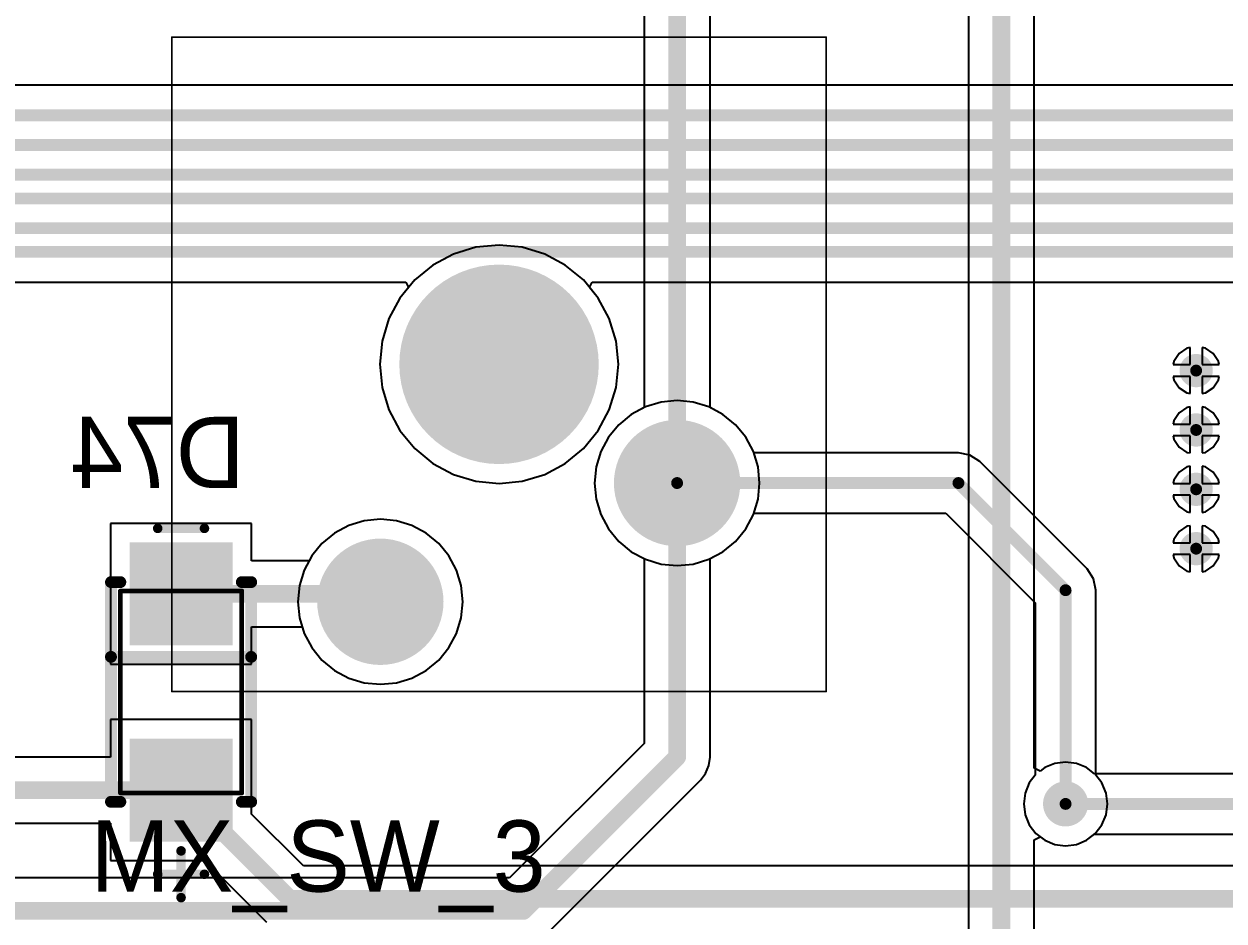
# Model space of a CAD drawing. Header units: millimetres. Extents: x 25 to 374, y 23 to 150.
# Drawn here: x 239.17 to 264.84, y 42.15 to 61.34 of the extents above; entities that cross this region are included whole.
import ezdxf

# ---------------------------------------------------------------- set-up
doc = ezdxf.new("R2010")
doc.units = ezdxf.units.MM
for name, color, linetype in [('BottomLayer', 5, 'Continuous'), ('BottomOverlay', 54, 'Continuous'), ('BottomPaste', 16, 'Continuous'), ('BottomSolder', 6, 'Continuous'), ('Mechanical1', 6, 'Continuous'), ('Mechanical13', 56, 'Continuous'), ('Mechanical15', 56, 'Continuous'), ('MultiLayer', 9, 'Continuous'), ('PadHoleLayer', 156, 'Continuous'), ('TopLayer', 1, 'Continuous'), ('TopOverlay', 2, 'Continuous'), ('TopSolder', 216, 'Continuous'), ('ViaHoleLayer', 16, 'Continuous')]:
    doc.layers.add(name, color=color, linetype=linetype)

# ---------------------------------------------------------------- blocks, each defined once
blk = doc.blocks.new('SMA_DO_214AC__S1_B_102')
at = {"layer": 'BottomLayer'}
for points in [[(-1.1, -1), (-1.1, 1), (-3.1, -1), (-3.1, 1)], [(3.1, -1), (3.1, 1), (1.1, -1), (1.1, 1)]]:
    blk.add_solid(points, dxfattribs=at)
at = {"layer": 'BottomOverlay', "const_width": 0.254}
for points in [[(-2.35, 1.3), (-2.35, 1.5)], [(2.35, 1.5), (-2.35, 1.5)], [(-0.75, -1.5), (-0.75, 1.5)], [(2.35, 1.3), (2.35, 1.5)], [(-2.35, -1.5), (-2.35, -1.3)], [(2.35, -1.5), (2.35, -1.3)], [(2.35, -1.5), (-2.35, -1.5)]]:
    blk.add_lwpolyline(points, dxfattribs=at)
at = {"layer": 'BottomOverlay', "const_width": 0.127}
for points in [[(-2.414, 1.5, 1), (-2.287, 1.5, 1)], [(-2.414, 1.5, 1), (-2.287, 1.5, 1)], [(-0.814, 1.5, 1), (-0.687, 1.5, 1)], [(2.287, 1.5, 1), (2.414, 1.5, 1)], [(2.287, 1.5, 1), (2.414, 1.5, 1)], [(-2.414, 1.3, 1), (-2.287, 1.3, 1)], [(2.287, 1.3, 1), (2.414, 1.3, 1)], [(-2.414, -1.3, 1), (-2.287, -1.3, 1)], [(2.287, -1.3, 1), (2.414, -1.3, 1)], [(-2.414, -1.5, 1), (-2.287, -1.5, 1)], [(-2.414, -1.5, 1), (-2.287, -1.5, 1)], [(-0.814, -1.5, 1), (-0.687, -1.5, 1)], [(2.287, -1.5, 1), (2.414, -1.5, 1)], [(2.287, -1.5, 1), (2.414, -1.5, 1)]]:
    blk.add_lwpolyline(points, format="xyb", close=True, dxfattribs=at)
at = {"layer": 'BottomPaste'}
for points in [[(-1.1, -1), (-1.1, 1), (-3.1, -1), (-3.1, 1)], [(3.1, -1), (3.1, 1), (1.1, -1), (1.1, 1)]]:
    blk.add_solid(points, dxfattribs=at)
at = {"layer": 'BottomSolder'}
for points in [[(-0.998, -1.102), (-0.998, 1.102), (-3.202, -1.102), (-3.202, 1.102)], [(3.202, -1.102), (3.202, 1.102), (0.998, -1.102), (0.998, 1.102)]]:
    blk.add_solid(points, dxfattribs=at)
at = {"layer": 'Mechanical13', "const_width": 0.1}
for points in [[(2.16, 1.3), (-2.16, 1.3)], [(-2.16, -1.3), (-2.16, 1.3)], [(2.16, -1.3), (2.16, 1.3)], [(2.16, -1.3), (-2.16, -1.3)]]:
    blk.add_lwpolyline(points, dxfattribs=at)
at = {"layer": 'Mechanical13', "const_width": 0.05}
for points in [[(-2.185, 1.3, 1), (-2.135, 1.3, 1)], [(-2.185, 1.3, 1), (-2.135, 1.3, 1)], [(2.135, 1.3, 1), (2.185, 1.3, 1)], [(2.135, 1.3, 1), (2.185, 1.3, 1)], [(-2.185, -1.3, 1), (-2.135, -1.3, 1)], [(-2.185, -1.3, 1), (-2.135, -1.3, 1)], [(2.135, -1.3, 1), (2.185, -1.3, 1)], [(2.135, -1.3, 1), (2.185, -1.3, 1)]]:
    blk.add_lwpolyline(points, format="xyb", close=True, dxfattribs=at)
at = {"layer": 'Mechanical15', "const_width": 0.203}
for points in [[(-3.5, -0.5), (-3.5, 0.5)], [(3.9, -0.5), (3.9, 0.5)], [(4.4, 0), (3.4, 0)]]:
    blk.add_lwpolyline(points, dxfattribs=at)
at = {"layer": 'Mechanical15', "const_width": 0.102}
for points in [[(-3.551, 0.5, 1), (-3.449, 0.5, 1)], [(3.849, 0.5, 1), (3.951, 0.5, 1)], [(3.349, 0, 1), (3.451, 0, 1)], [(4.349, 0, 1), (4.451, 0, 1)], [(-3.551, -0.5, 1), (-3.449, -0.5, 1)], [(3.849, -0.5, 1), (3.951, -0.5, 1)]]:
    blk.add_lwpolyline(points, format="xyb", close=True, dxfattribs=at)
blk = doc.blocks.new('MX_SW_3_194')
at = {"layer": 'BottomLayer'}
for points, const_width in [([(-1.016, 0, 1), (1.016, 0, 1)], 2.032), ([(3.185, -2.54, 1), (4.435, -2.54, 1)], 1.25), ([(-3.165, -5.08, 1), (-1.915, -5.08, 1)], 1.25)]:
    blk.add_lwpolyline(points, format="xyb", close=True, dxfattribs=dict(at, const_width=const_width))
at = {"layer": 'BottomSolder'}
for points, const_width in [([(-1.067, 0, 1), (1.067, 0, 1)], 2.134), ([(3.134, -2.54, 1), (4.486, -2.54, 1)], 1.352), ([(-3.216, -5.08, 1), (-1.864, -5.08, 1)], 1.352)]:
    blk.add_lwpolyline(points, format="xyb", close=True, dxfattribs=dict(at, const_width=const_width))
at = {"layer": 'Mechanical1', "const_width": 0.0381}
for points in [[(-7, -7), (-7, 7)], [(-7, 7), (7, 7)], [(7, -7), (7, 7)], [(-7, -7), (7, -7)]]:
    blk.add_lwpolyline(points, dxfattribs=at)
at = {"layer": 'Mechanical1', "const_width": 0.0191}
for points in [[(-7.01, 7, 1), (-6.99, 7, 1)], [(-7.01, 7, 1), (-6.99, 7, 1)], [(6.99, 7, 1), (7.01, 7, 1)], [(6.99, 7, 1), (7.01, 7, 1)], [(-7.01, -7, 1), (-6.99, -7, 1)], [(-7.01, -7, 1), (-6.99, -7, 1)], [(6.99, -7, 1), (7.01, -7, 1)], [(6.99, -7, 1), (7.01, -7, 1)]]:
    blk.add_lwpolyline(points, format="xyb", close=True, dxfattribs=at)
at = {"layer": 'MultiLayer'}
for points, const_width in [([(-1.016, 0, 1), (1.016, 0, 1)], 2.032), ([(3.185, -2.54, 1), (4.435, -2.54, 1)], 1.25), ([(-3.165, -5.08, 1), (-1.915, -5.08, 1)], 1.25)]:
    blk.add_lwpolyline(points, format="xyb", close=True, dxfattribs=dict(at, const_width=const_width))
at = {"layer": 'PadHoleLayer'}
for points, const_width in [([(-1.016, 0, 1), (1.016, 0, 1)], 2.032), ([(3.435, -2.54, 1), (4.185, -2.54, 1)], 0.75), ([(-2.915, -5.08, 1), (-2.165, -5.08, 1)], 0.75)]:
    blk.add_lwpolyline(points, format="xyb", close=True, dxfattribs=dict(at, const_width=const_width))
at = {"layer": 'TopLayer'}
for points, const_width in [([(-1.016, 0, 1), (1.016, 0, 1)], 2.032), ([(3.185, -2.54, 1), (4.435, -2.54, 1)], 1.25), ([(-3.165, -5.08, 1), (-1.915, -5.08, 1)], 1.25)]:
    blk.add_lwpolyline(points, format="xyb", close=True, dxfattribs=dict(at, const_width=const_width))
at = {"layer": 'TopSolder'}
for points, const_width in [([(-1.067, 0, 1), (1.067, 0, 1)], 2.134), ([(3.134, -2.54, 1), (4.486, -2.54, 1)], 1.352), ([(-3.216, -5.08, 1), (-1.864, -5.08, 1)], 1.352)]:
    blk.add_lwpolyline(points, format="xyb", close=True, dxfattribs=dict(at, const_width=const_width))

msp = doc.modelspace()

# ---------------------------------------------------------------- linework, layer by layer
at = {"layer": 'BottomLayer'}
for p, q in [((266.648, 60.03), (234.7, 60.03)), ((232.263, 55.814), (247.34, 55.814)), ((247.34, 55.814), (247.394, 55.699)), ((251.269, 55.699), (251.323, 55.814)), ((251.323, 55.814), (283.073, 55.814)), ((247.209, 55.474), (246.973, 55.033)), ((247.394, 55.699), (247.209, 55.474)), ((251.454, 55.474), (251.269, 55.699)), ((251.689, 55.033), (251.454, 55.474)), ((246.973, 55.033), (246.828, 54.554)), ((251.835, 54.554), (251.689, 55.033)), ((246.828, 54.554), (246.779, 54.056)), ((251.884, 54.056), (251.835, 54.554)), ((263.883, 54.288), (263.77, 54.12)), ((264.051, 54.4), (263.883, 54.288)), ((264.122, 54.414), (264.051, 54.4)), ((264.122, 54.049), (264.122, 54.414)), ((264.447, 54.4), (264.376, 54.414)), ((264.376, 54.414), (264.376, 54.049)), ((264.615, 54.288), (264.447, 54.4)), ((264.727, 54.12), (264.615, 54.288)), ((246.779, 54.056), (246.828, 53.558)), ((251.835, 53.558), (251.884, 54.056)), ((263.77, 54.12), (263.756, 54.049)), ((263.756, 54.049), (264.122, 54.049)), ((264.376, 54.049), (264.742, 54.049)), ((264.742, 54.049), (264.727, 54.12)), ((264.122, 53.795), (263.756, 53.795)), ((263.756, 53.795), (263.77, 53.723)), ((263.77, 53.723), (263.883, 53.555)), ((264.122, 53.429), (264.122, 53.795)), ((264.742, 53.795), (264.376, 53.795)), ((264.376, 53.795), (264.376, 53.429)), ((264.615, 53.555), (264.727, 53.723)), ((264.727, 53.723), (264.742, 53.795)), ((246.828, 53.558), (246.973, 53.08)), ((251.689, 53.08), (251.835, 53.558)), ((263.883, 53.555), (264.051, 53.443)), ((264.051, 53.443), (264.122, 53.429)), ((264.376, 53.429), (264.447, 53.443)), ((264.447, 53.443), (264.615, 53.555)), ((252.797, 53.249), (252.465, 53.148)), ((253.141, 53.283), (252.797, 53.249)), ((253.486, 53.249), (253.141, 53.283)), ((253.817, 53.148), (253.486, 53.249)), ((246.973, 53.08), (247.209, 52.638)), ((251.454, 52.638), (251.689, 53.08)), ((252.16, 52.985), (251.892, 52.765)), ((252.465, 53.148), (252.16, 52.985)), ((254.123, 52.985), (253.817, 53.148)), ((254.391, 52.765), (254.123, 52.985)), ((263.883, 53.018), (263.77, 52.85)), ((264.051, 53.13), (263.883, 53.018)), ((264.122, 53.144), (264.051, 53.13)), ((264.122, 52.779), (264.122, 53.144)), ((264.447, 53.13), (264.376, 53.144)), ((264.376, 53.144), (264.376, 52.779)), ((264.615, 53.018), (264.447, 53.13)), ((264.727, 52.85), (264.615, 53.018)), ((251.892, 52.765), (251.673, 52.498)), ((254.61, 52.498), (254.391, 52.765)), ((263.77, 52.85), (263.756, 52.779)), ((263.756, 52.779), (264.122, 52.779)), ((264.376, 52.779), (264.742, 52.779)), ((264.742, 52.779), (264.727, 52.85)), ((247.209, 52.638), (247.527, 52.252)), ((251.136, 52.252), (251.454, 52.638)), ((251.673, 52.498), (251.509, 52.192)), ((254.774, 52.192), (254.61, 52.498)), ((264.122, 52.525), (263.756, 52.525)), ((263.756, 52.525), (263.77, 52.453)), ((263.77, 52.453), (263.883, 52.285)), ((264.122, 52.159), (264.122, 52.525)), ((264.742, 52.525), (264.376, 52.525)), ((264.376, 52.525), (264.376, 52.159)), ((264.615, 52.285), (264.727, 52.453)), ((264.727, 52.453), (264.742, 52.525)), ((247.527, 52.252), (247.914, 51.934)), ((250.749, 51.934), (251.136, 52.252)), ((251.509, 52.192), (251.409, 51.861)), ((254.782, 52.164), (254.774, 52.192)), ((259.161, 52.164), (254.782, 52.164)), ((259.409, 52.114), (259.161, 52.164)), ((263.883, 52.285), (264.051, 52.173)), ((264.051, 52.173), (264.122, 52.159)), ((264.376, 52.159), (264.447, 52.173)), ((264.447, 52.173), (264.615, 52.285)), ((247.914, 51.934), (248.355, 51.698)), ((250.308, 51.698), (250.749, 51.934)), ((259.619, 51.974), (259.409, 52.114)), ((261.913, 49.68), (259.619, 51.974)), ((264.122, 51.874), (264.051, 51.86)), ((264.122, 51.509), (264.122, 51.874)), ((264.447, 51.86), (264.376, 51.874)), ((264.376, 51.874), (264.376, 51.509)), ((248.355, 51.698), (248.834, 51.553)), ((249.829, 51.553), (250.308, 51.698)), ((251.409, 51.861), (251.375, 51.516)), ((263.883, 51.748), (263.77, 51.58)), ((264.051, 51.86), (263.883, 51.748)), ((264.615, 51.748), (264.447, 51.86)), ((264.727, 51.58), (264.615, 51.748)), ((248.834, 51.553), (249.331, 51.504)), ((249.331, 51.504), (249.829, 51.553)), ((251.375, 51.516), (251.409, 51.172)), ((263.77, 51.58), (263.756, 51.509)), ((263.756, 51.509), (264.122, 51.509)), ((264.376, 51.509), (264.742, 51.509)), ((264.742, 51.509), (264.727, 51.58)), ((251.409, 51.172), (251.509, 50.84)), ((264.122, 51.255), (263.756, 51.255)), ((263.756, 51.255), (263.77, 51.183)), ((263.77, 51.183), (263.883, 51.015)), ((264.122, 50.889), (264.122, 51.255)), ((264.742, 51.255), (264.376, 51.255)), ((264.376, 51.255), (264.376, 50.889)), ((264.615, 51.015), (264.727, 51.183)), ((264.727, 51.183), (264.742, 51.255)), ((254.774, 50.84), (254.782, 50.869)), ((254.782, 50.869), (258.893, 50.869)), ((258.893, 50.869), (260.807, 48.954)), ((263.883, 51.015), (264.051, 50.903)), ((264.051, 50.903), (264.122, 50.889)), ((264.376, 50.889), (264.447, 50.903)), ((264.447, 50.903), (264.615, 51.015)), ((244.035, 50.654), (241.019, 50.654)), ((241.019, 50.654), (241.019, 47.638)), ((244.035, 49.85), (244.035, 50.654)), ((246.115, 50.608), (245.81, 50.445)), ((246.447, 50.709), (246.115, 50.608)), ((246.791, 50.743), (246.447, 50.709)), ((247.136, 50.709), (246.791, 50.743)), ((247.467, 50.608), (247.136, 50.709)), ((247.773, 50.445), (247.467, 50.608)), ((251.509, 50.84), (251.673, 50.535)), ((254.61, 50.535), (254.774, 50.84)), ((264.051, 50.59), (263.883, 50.478)), ((264.122, 50.604), (264.051, 50.59)), ((264.122, 50.239), (264.122, 50.604)), ((264.447, 50.59), (264.376, 50.604)), ((264.376, 50.604), (264.376, 50.239)), ((264.615, 50.478), (264.447, 50.59)), ((245.81, 50.445), (245.542, 50.225)), ((248.041, 50.225), (247.773, 50.445)), ((251.673, 50.535), (251.892, 50.267)), ((254.391, 50.267), (254.61, 50.535)), ((263.883, 50.478), (263.77, 50.31)), ((264.727, 50.31), (264.615, 50.478)), ((245.542, 50.225), (245.323, 49.958)), ((248.26, 49.958), (248.041, 50.225)), ((251.892, 50.267), (252.16, 50.047)), ((254.123, 50.047), (254.391, 50.267)), ((263.77, 50.31), (263.756, 50.239)), ((263.756, 50.239), (264.122, 50.239)), ((264.376, 50.239), (264.742, 50.239)), ((264.742, 50.239), (264.727, 50.31)), ((245.265, 49.85), (244.035, 49.85)), ((245.323, 49.958), (245.265, 49.85)), ((248.424, 49.652), (248.26, 49.958)), ((252.16, 50.047), (252.465, 49.884)), ((252.465, 49.884), (252.797, 49.784)), ((253.486, 49.784), (253.817, 49.884)), ((253.817, 49.884), (254.123, 50.047)), ((264.122, 49.985), (263.756, 49.985)), ((263.756, 49.985), (263.77, 49.913)), ((263.77, 49.913), (263.883, 49.745)), ((264.122, 49.619), (264.122, 49.985)), ((264.742, 49.985), (264.376, 49.985)), ((264.376, 49.985), (264.376, 49.619)), ((264.615, 49.745), (264.727, 49.913)), ((264.727, 49.913), (264.742, 49.985)), ((248.524, 49.321), (248.424, 49.652)), ((252.797, 49.784), (253.141, 49.75)), ((253.141, 49.75), (253.486, 49.784)), ((262.053, 49.47), (261.913, 49.68)), ((263.883, 49.745), (264.051, 49.633)), ((264.051, 49.633), (264.122, 49.619)), ((264.376, 49.619), (264.447, 49.633)), ((264.447, 49.633), (264.615, 49.745)), ((248.558, 48.976), (248.524, 49.321)), ((262.102, 49.223), (262.053, 49.47)), ((262.102, 45.267), (262.102, 49.223)), ((248.524, 48.632), (248.558, 48.976)), ((260.807, 48.954), (260.807, 45.267)), ((248.424, 48.3), (248.524, 48.632)), ((244.035, 47.638), (244.035, 48.441)), ((244.035, 48.441), (245.117, 48.441)), ((245.117, 48.441), (245.159, 48.3)), ((245.159, 48.3), (245.323, 47.995)), ((248.26, 47.995), (248.424, 48.3)), ((245.323, 47.995), (245.542, 47.727)), ((248.041, 47.727), (248.26, 47.995)), ((241.019, 47.638), (244.035, 47.638)), ((245.542, 47.727), (245.81, 47.507)), ((245.81, 47.507), (246.115, 47.344)), ((247.467, 47.344), (247.773, 47.507)), ((247.773, 47.507), (248.041, 47.727)), ((246.115, 47.344), (246.447, 47.244)), ((247.136, 47.244), (247.467, 47.344)), ((246.447, 47.244), (246.791, 47.21)), ((246.791, 47.21), (247.136, 47.244)), ((244.035, 46.454), (241.019, 46.454)), ((241.019, 46.454), (241.019, 45.65)), ((244.035, 44.434), (244.035, 46.454)), ((241.019, 45.65), (224.962, 45.65)), ((260.807, 45.267), (260.678, 45.099)), ((262.231, 45.099), (262.102, 45.267)), ((260.678, 45.099), (260.589, 44.883)), ((262.321, 44.883), (262.231, 45.099)), ((260.589, 44.883), (260.558, 44.651)), ((262.352, 44.651), (262.321, 44.883)), ((245.146, 43.323), (244.035, 44.434)), ((260.558, 44.651), (260.589, 44.419)), ((262.321, 44.419), (262.352, 44.651)), ((224.962, 44.241), (241.019, 44.241)), ((241.019, 44.241), (241.019, 43.438)), ((260.589, 44.419), (260.678, 44.202)), ((260.678, 44.202), (260.821, 44.017)), ((262.089, 44.017), (262.231, 44.202)), ((262.231, 44.202), (262.321, 44.419)), ((260.821, 44.017), (261.007, 43.874)), ((261.903, 43.874), (262.089, 44.017)), ((261.007, 43.874), (261.223, 43.785)), ((261.223, 43.785), (261.455, 43.754)), ((261.455, 43.754), (261.687, 43.785)), ((261.687, 43.785), (261.903, 43.874)), ((241.019, 43.438), (243.038, 43.438)), ((243.038, 43.438), (244.356, 42.12)), ((272.259, 43.323), (245.146, 43.323))]:
    msp.add_line(p, q, dxfattribs=at)
for points, const_width in [([(234.084, 59.383), (266.916, 59.383)], 0.254), ([(215.044, 58.748), (294.094, 58.748)], 0.254), ([(206.464, 58.113), (293.586, 58.113)], 0.254), ([(205.829, 57.605), (293.205, 57.605)], 0.254), ([(205.448, 56.97), (292.824, 56.97)], 0.254), ([(204.813, 56.462), (292.316, 56.462)], 0.254), ([(253.141, 51.516), (259.161, 51.516)], 0.254), ([(259.161, 51.516), (261.455, 49.223)], 0.254), ([(242.527, 49.146), (246.622, 49.146)], 0.381), ([(261.455, 44.651), (261.455, 49.223)], 0.254), ([(223.454, 44.946), (242.527, 44.946)], 0.381), ([(242.527, 44.946), (244.854, 42.619)], 0.381), ([(244.854, 42.619), (275.732, 42.619)], 0.381)]:
    msp.add_lwpolyline(points, dxfattribs=dict(at, const_width=const_width))
for points, const_width in [([(264.122, 53.922, 1), (264.376, 53.922, 1)], 0.254), ([(264.122, 52.652, 1), (264.376, 52.652, 1)], 0.254), ([(253.078, 51.516, 1), (253.205, 51.516, 1)], 0.127), ([(259.098, 51.516, 1), (259.225, 51.516, 1)], 0.127), ([(259.098, 51.516, 1), (259.225, 51.516, 1)], 0.127), ([(264.122, 51.382, 1), (264.376, 51.382, 1)], 0.254), ([(264.122, 50.112, 1), (264.376, 50.112, 1)], 0.254), ([(242.432, 49.146, 1), (242.622, 49.146, 1)], 0.191), ([(246.527, 49.146, 1), (246.717, 49.146, 1)], 0.191), ([(261.391, 49.223, 1), (261.518, 49.223, 1)], 0.127), ([(261.391, 49.223, 1), (261.518, 49.223, 1)], 0.127), ([(242.432, 44.946, 1), (242.622, 44.946, 1)], 0.191), ([(242.432, 44.946, 1), (242.622, 44.946, 1)], 0.191), ([(261.264, 44.651, 1), (261.645, 44.651, 1)], 0.381), ([(261.391, 44.651, 1), (261.518, 44.651, 1)], 0.127), ([(244.759, 42.619, 1), (244.949, 42.619, 1)], 0.191), ([(244.759, 42.619, 1), (244.949, 42.619, 1)], 0.191)]:
    msp.add_lwpolyline(points, format="xyb", close=True, dxfattribs=dict(at, const_width=const_width))
at = {"layer": 'BottomSolder'}
for points, const_width in [([(264.071, 53.922, 1), (264.427, 53.922, 1)], 0.356), ([(264.071, 52.652, 1), (264.427, 52.652, 1)], 0.356), ([(264.071, 51.382, 1), (264.427, 51.382, 1)], 0.356), ([(264.071, 50.112, 1), (264.427, 50.112, 1)], 0.356), ([(261.214, 44.651, 1), (261.696, 44.651, 1)], 0.483)]:
    msp.add_lwpolyline(points, format="xyb", close=True, dxfattribs=dict(at, const_width=const_width))
at = {"layer": 'Mechanical1', "const_width": 0.0127}
for points in [[(242.332, 61.055), (256.332, 61.055)], [(242.332, 47.056), (242.332, 61.055)], [(256.332, 47.056), (256.332, 61.055)], [(242.332, 47.056), (256.332, 47.056)]]:
    msp.add_lwpolyline(points, dxfattribs=at)
at = {"layer": 'Mechanical1', "const_width": 0.00635}
for points in [[(242.329, 61.055, 1), (242.335, 61.055, 1)], [(242.329, 61.055, 1), (242.335, 61.055, 1)], [(256.329, 61.055, 1), (256.335, 61.055, 1)], [(256.329, 61.055, 1), (256.335, 61.055, 1)], [(242.329, 47.056, 1), (242.335, 47.056, 1)], [(242.329, 47.056, 1), (242.335, 47.056, 1)], [(256.329, 47.056, 1), (256.335, 47.056, 1)], [(256.329, 47.056, 1), (256.335, 47.056, 1)]]:
    msp.add_lwpolyline(points, format="xyb", close=True, dxfattribs=at)
at = {"layer": 'MultiLayer'}
for points, const_width in [([(264.122, 53.922, 1), (264.376, 53.922, 1)], 0.254), ([(264.122, 52.652, 1), (264.376, 52.652, 1)], 0.254), ([(264.122, 51.382, 1), (264.376, 51.382, 1)], 0.254), ([(264.122, 50.112, 1), (264.376, 50.112, 1)], 0.254), ([(261.264, 44.651, 1), (261.645, 44.651, 1)], 0.381)]:
    msp.add_lwpolyline(points, format="xyb", close=True, dxfattribs=dict(at, const_width=const_width))
at = {"layer": 'TopLayer'}
for p, q in [((259.376, 67.981), (259.376, 34.348)), ((260.785, 45.417), (260.785, 67.689)), ((253.846, 53.133), (253.846, 67.358)), ((252.437, 67.066), (252.437, 53.133)), ((248.834, 56.56), (248.355, 56.414)), ((249.331, 56.609), (248.834, 56.56)), ((249.829, 56.56), (249.331, 56.609)), ((250.308, 56.414), (249.829, 56.56)), ((248.355, 56.414), (247.914, 56.178)), ((250.749, 56.178), (250.308, 56.414)), ((247.914, 56.178), (247.527, 55.861)), ((251.136, 55.861), (250.749, 56.178)), ((247.527, 55.861), (247.209, 55.474)), ((251.454, 55.474), (251.136, 55.861)), ((247.209, 55.474), (246.973, 55.033)), ((251.689, 55.033), (251.454, 55.474)), ((246.973, 55.033), (246.828, 54.554)), ((251.835, 54.554), (251.689, 55.033)), ((246.828, 54.554), (246.779, 54.056)), ((251.884, 54.056), (251.835, 54.554)), ((263.883, 54.288), (263.77, 54.12)), ((264.051, 54.4), (263.883, 54.288)), ((264.122, 54.414), (264.051, 54.4)), ((264.122, 54.049), (264.122, 54.414)), ((264.447, 54.4), (264.376, 54.414)), ((264.376, 54.414), (264.376, 54.049)), ((264.615, 54.288), (264.447, 54.4)), ((264.727, 54.12), (264.615, 54.288)), ((246.779, 54.056), (246.828, 53.558)), ((251.835, 53.558), (251.884, 54.056)), ((263.77, 54.12), (263.756, 54.049)), ((263.756, 54.049), (264.122, 54.049)), ((264.376, 54.049), (264.742, 54.049)), ((264.742, 54.049), (264.727, 54.12)), ((264.122, 53.795), (263.756, 53.795)), ((263.756, 53.795), (263.77, 53.723)), ((263.77, 53.723), (263.883, 53.555)), ((264.122, 53.429), (264.122, 53.795)), ((264.742, 53.795), (264.376, 53.795)), ((264.376, 53.795), (264.376, 53.429)), ((264.615, 53.555), (264.727, 53.723)), ((264.727, 53.723), (264.742, 53.795)), ((246.828, 53.558), (246.973, 53.08)), ((251.689, 53.08), (251.835, 53.558)), ((263.883, 53.555), (264.051, 53.443)), ((264.051, 53.443), (264.122, 53.429)), ((264.376, 53.429), (264.447, 53.443)), ((264.447, 53.443), (264.615, 53.555)), ((246.973, 53.08), (247.209, 52.638)), ((251.454, 52.638), (251.689, 53.08)), ((252.16, 52.985), (251.892, 52.765)), ((252.437, 53.133), (252.16, 52.985)), ((254.123, 52.985), (253.846, 53.133)), ((254.391, 52.765), (254.123, 52.985)), ((263.883, 53.018), (263.77, 52.85)), ((264.051, 53.13), (263.883, 53.018)), ((264.122, 53.144), (264.051, 53.13)), ((264.122, 52.779), (264.122, 53.144)), ((264.447, 53.13), (264.376, 53.144)), ((264.376, 53.144), (264.376, 52.779)), ((264.615, 53.018), (264.447, 53.13)), ((264.727, 52.85), (264.615, 53.018)), ((251.892, 52.765), (251.673, 52.498)), ((254.61, 52.498), (254.391, 52.765)), ((263.77, 52.85), (263.756, 52.779)), ((263.756, 52.779), (264.122, 52.779)), ((264.376, 52.779), (264.742, 52.779)), ((264.742, 52.779), (264.727, 52.85)), ((247.209, 52.638), (247.527, 52.252)), ((251.136, 52.252), (251.454, 52.638)), ((251.673, 52.498), (251.509, 52.192)), ((254.774, 52.192), (254.61, 52.498)), ((264.122, 52.525), (263.756, 52.525)), ((263.756, 52.525), (263.77, 52.453)), ((263.77, 52.453), (263.883, 52.285)), ((264.122, 52.159), (264.122, 52.525)), ((264.742, 52.525), (264.376, 52.525)), ((264.376, 52.525), (264.376, 52.159)), ((264.615, 52.285), (264.727, 52.453)), ((264.727, 52.453), (264.742, 52.525)), ((247.527, 52.252), (247.914, 51.934)), ((250.749, 51.934), (251.136, 52.252)), ((251.509, 52.192), (251.409, 51.861)), ((254.874, 51.861), (254.774, 52.192)), ((263.883, 52.285), (264.051, 52.173)), ((264.051, 52.173), (264.122, 52.159)), ((264.376, 52.159), (264.447, 52.173)), ((264.447, 52.173), (264.615, 52.285)), ((247.914, 51.934), (248.355, 51.698)), ((250.308, 51.698), (250.749, 51.934)), ((264.122, 51.874), (264.051, 51.86)), ((264.122, 51.509), (264.122, 51.874)), ((264.447, 51.86), (264.376, 51.874)), ((264.376, 51.874), (264.376, 51.509)), ((248.355, 51.698), (248.834, 51.553)), ((249.829, 51.553), (250.308, 51.698)), ((251.409, 51.861), (251.375, 51.516)), ((254.908, 51.516), (254.874, 51.861)), ((263.883, 51.748), (263.77, 51.58)), ((264.051, 51.86), (263.883, 51.748)), ((264.615, 51.748), (264.447, 51.86)), ((264.727, 51.58), (264.615, 51.748)), ((248.834, 51.553), (249.331, 51.504)), ((249.331, 51.504), (249.829, 51.553)), ((251.375, 51.516), (251.409, 51.172)), ((254.874, 51.172), (254.908, 51.516)), ((263.77, 51.58), (263.756, 51.509)), ((263.756, 51.509), (264.122, 51.509)), ((264.376, 51.509), (264.742, 51.509)), ((264.742, 51.509), (264.727, 51.58)), ((251.409, 51.172), (251.509, 50.84)), ((254.774, 50.84), (254.874, 51.172)), ((264.122, 51.255), (263.756, 51.255)), ((263.756, 51.255), (263.77, 51.183)), ((263.77, 51.183), (263.883, 51.015)), ((264.122, 50.889), (264.122, 51.255)), ((264.742, 51.255), (264.376, 51.255)), ((264.376, 51.255), (264.376, 50.889)), ((264.615, 51.015), (264.727, 51.183)), ((264.727, 51.183), (264.742, 51.255)), ((263.883, 51.015), (264.051, 50.903)), ((264.051, 50.903), (264.122, 50.889)), ((264.376, 50.889), (264.447, 50.903)), ((264.447, 50.903), (264.615, 51.015)), ((246.115, 50.608), (245.81, 50.445)), ((246.447, 50.709), (246.115, 50.608)), ((246.791, 50.743), (246.447, 50.709)), ((247.136, 50.709), (246.791, 50.743)), ((247.467, 50.608), (247.136, 50.709)), ((247.773, 50.445), (247.467, 50.608)), ((251.509, 50.84), (251.673, 50.535)), ((254.61, 50.535), (254.774, 50.84)), ((264.051, 50.59), (263.883, 50.478)), ((264.122, 50.604), (264.051, 50.59)), ((264.122, 50.239), (264.122, 50.604)), ((264.447, 50.59), (264.376, 50.604)), ((264.376, 50.604), (264.376, 50.239)), ((264.615, 50.478), (264.447, 50.59)), ((245.81, 50.445), (245.542, 50.225)), ((248.041, 50.225), (247.773, 50.445)), ((251.673, 50.535), (251.892, 50.267)), ((254.391, 50.267), (254.61, 50.535)), ((263.883, 50.478), (263.77, 50.31)), ((264.727, 50.31), (264.615, 50.478)), ((245.542, 50.225), (245.323, 49.958)), ((248.26, 49.958), (248.041, 50.225)), ((251.892, 50.267), (252.16, 50.047)), ((254.123, 50.047), (254.391, 50.267)), ((263.77, 50.31), (263.756, 50.239)), ((263.756, 50.239), (264.122, 50.239)), ((264.376, 50.239), (264.742, 50.239)), ((264.742, 50.239), (264.727, 50.31)), ((245.323, 49.958), (245.159, 49.652)), ((248.424, 49.652), (248.26, 49.958)), ((252.16, 50.047), (252.437, 49.899)), ((252.437, 49.899), (252.437, 45.946)), ((253.846, 49.899), (254.123, 50.047)), ((253.846, 45.654), (253.846, 49.899)), ((264.122, 49.985), (263.756, 49.985)), ((263.756, 49.985), (263.77, 49.913)), ((263.77, 49.913), (263.883, 49.745)), ((264.122, 49.619), (264.122, 49.985)), ((264.742, 49.985), (264.376, 49.985)), ((264.376, 49.985), (264.376, 49.619)), ((264.615, 49.745), (264.727, 49.913)), ((264.727, 49.913), (264.742, 49.985)), ((245.159, 49.652), (245.059, 49.321)), ((248.524, 49.321), (248.424, 49.652)), ((263.883, 49.745), (264.051, 49.633)), ((264.051, 49.633), (264.122, 49.619)), ((264.376, 49.619), (264.447, 49.633)), ((264.447, 49.633), (264.615, 49.745)), ((245.059, 49.321), (245.025, 48.976)), ((248.558, 48.976), (248.524, 49.321)), ((245.025, 48.976), (245.059, 48.632)), ((248.524, 48.632), (248.558, 48.976)), ((245.059, 48.632), (245.159, 48.3)), ((248.424, 48.3), (248.524, 48.632)), ((245.159, 48.3), (245.323, 47.995)), ((248.26, 47.995), (248.424, 48.3)), ((245.323, 47.995), (245.542, 47.727)), ((248.041, 47.727), (248.26, 47.995)), ((245.542, 47.727), (245.81, 47.507)), ((245.81, 47.507), (246.115, 47.344)), ((247.467, 47.344), (247.773, 47.507)), ((247.773, 47.507), (248.041, 47.727)), ((246.115, 47.344), (246.447, 47.244)), ((247.136, 47.244), (247.467, 47.344)), ((246.447, 47.244), (246.791, 47.21)), ((246.791, 47.21), (247.136, 47.244)), ((252.437, 45.946), (249.558, 43.067)), ((253.752, 45.302), (253.822, 45.472)), ((253.822, 45.472), (253.846, 45.654)), ((261.223, 45.517), (261.007, 45.427)), ((261.455, 45.547), (261.223, 45.517)), ((261.687, 45.517), (261.455, 45.547)), ((261.903, 45.427), (261.687, 45.517)), ((253.64, 45.156), (253.752, 45.302)), ((260.912, 45.355), (260.785, 45.417)), ((261.007, 45.427), (260.912, 45.355)), ((262.071, 45.298), (261.903, 45.427)), ((270.555, 45.298), (262.071, 45.298)), ((250.348, 41.864), (253.64, 45.156)), ((260.785, 43.884), (260.912, 43.946)), ((260.912, 43.946), (261.007, 43.874)), ((261.903, 43.874), (262.071, 44.003)), ((262.071, 44.003), (270.85, 44.003)), ((260.785, 34.056), (260.785, 43.884)), ((261.007, 43.874), (261.223, 43.785)), ((261.223, 43.785), (261.455, 43.754)), ((261.455, 43.754), (261.687, 43.785)), ((261.687, 43.785), (261.903, 43.874)), ((249.558, 43.067), (235.43, 43.067))]:
    msp.add_line(p, q, dxfattribs=at)
for points, const_width in [([(260.081, 34.056), (260.081, 67.981)], 0.381), ([(253.141, 51.516), (253.141, 67.358)], 0.381), ([(253.141, 45.654), (253.141, 51.516)], 0.381), ([(249.85, 42.362), (253.141, 45.654)], 0.381), ([(261.455, 44.651), (271.118, 44.651)], 0.254), ([(235.43, 42.362), (249.85, 42.362)], 0.381)]:
    msp.add_lwpolyline(points, dxfattribs=dict(at, const_width=const_width))
for points, const_width in [([(264.122, 53.922, 1), (264.376, 53.922, 1)], 0.254), ([(264.122, 52.652, 1), (264.376, 52.652, 1)], 0.254), ([(253.046, 51.516, 1), (253.237, 51.516, 1)], 0.191), ([(253.046, 51.516, 1), (253.237, 51.516, 1)], 0.191), ([(264.122, 51.382, 1), (264.376, 51.382, 1)], 0.254), ([(264.122, 50.112, 1), (264.376, 50.112, 1)], 0.254), ([(253.046, 45.654, 1), (253.237, 45.654, 1)], 0.191), ([(253.046, 45.654, 1), (253.237, 45.654, 1)], 0.191), ([(261.264, 44.651, 1), (261.645, 44.651, 1)], 0.381), ([(261.391, 44.651, 1), (261.518, 44.651, 1)], 0.127), ([(249.754, 42.362, 1), (249.945, 42.362, 1)], 0.191), ([(249.754, 42.362, 1), (249.945, 42.362, 1)], 0.191)]:
    msp.add_lwpolyline(points, format="xyb", close=True, dxfattribs=dict(at, const_width=const_width))
at = {"layer": 'TopSolder'}
for points, const_width in [([(264.071, 53.922, 1), (264.427, 53.922, 1)], 0.356), ([(264.071, 52.652, 1), (264.427, 52.652, 1)], 0.356), ([(264.071, 51.382, 1), (264.427, 51.382, 1)], 0.356), ([(264.071, 50.112, 1), (264.427, 50.112, 1)], 0.356), ([(261.214, 44.651, 1), (261.696, 44.651, 1)], 0.483)]:
    msp.add_lwpolyline(points, format="xyb", close=True, dxfattribs=dict(at, const_width=const_width))
at = {"layer": 'ViaHoleLayer'}
for points, const_width in [([(264.185, 53.922, 1), (264.312, 53.922, 1)], 0.127), ([(264.185, 52.652, 1), (264.312, 52.652, 1)], 0.127), ([(264.185, 51.382, 1), (264.312, 51.382, 1)], 0.127), ([(264.185, 50.112, 1), (264.312, 50.112, 1)], 0.127), ([(261.36, 44.651, 1), (261.55, 44.651, 1)], 0.191)]:
    msp.add_lwpolyline(points, format="xyb", close=True, dxfattribs=dict(at, const_width=const_width))

# ---------------------------------------------------------------- block references
msp.add_blockref('MX_SW_3_194', (249.331, 54.056))
at = {"rotation": 270}
msp.add_blockref('SMA_DO_214AC__S1_B_102', (242.527, 47.046), dxfattribs=at)

# ---------------------------------------------------------------- texts
at = {"layer": 'BottomOverlay', "text_generation_flag": 2}
msp.add_text('D74', height=1.524, dxfattribs=at).set_placement((243.891, 51.41))
at = {"layer": 'TopOverlay'}
msp.add_text('MX_SW_3', height=1.524, dxfattribs=at).set_placement((240.589, 42.774))

doc.saveas('drawing.dxf')
